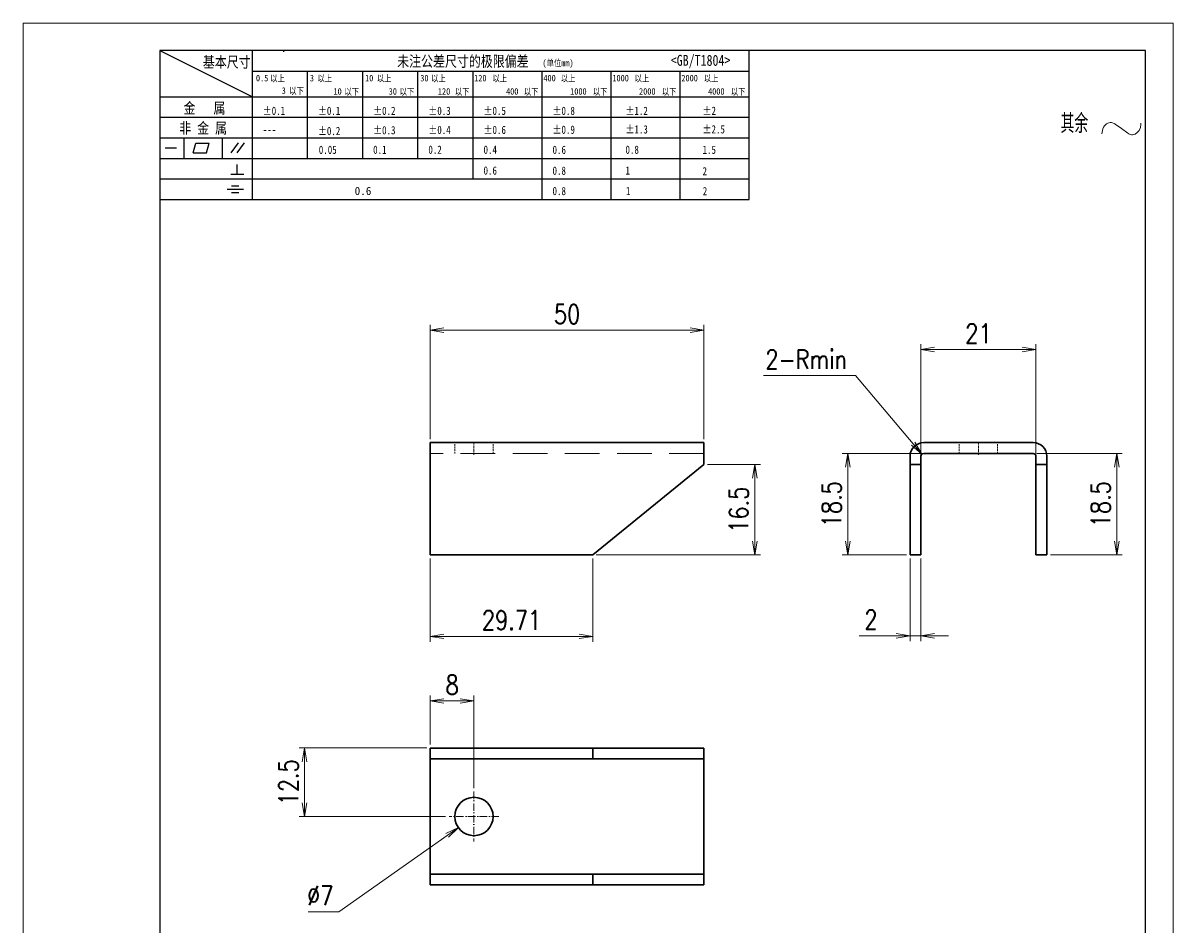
# Model space of a CAD drawing. Header units: millimetres. Extents: x 1333 to 78972, y -42879 to -5704.
# Drawn here: x 68850.8 to 69060.8, y -21667.3 to -21502.1 of the extents above; entities that cross this region are included whole.
import ezdxf

# ---------------------------------------------------------------- set-up
doc = ezdxf.new("R2010")
doc.units = ezdxf.units.MM
doc.header["$LTSCALE"] = 0.5
for name, pattern in [('AM_ISO02W050x2', [3.75, 3, -0.75]), ('AM_ISO08W050x2', [9, 6, -0.75, 1.5, -0.75]), ('DASHDOT', [18.5, 12, -3, 0.5, -3]), ('DASHED', [19.05, 12.7, -6.35]), ('DOT2', [0.125, 0, -0.125])]:
    doc.linetypes.add(name, pattern=pattern)
for name, color, linetype, lineweight in [('中心线', 2, 'AM_ISO08W050x2', 18), ('图框', 7, 'Continuous', 18), ('标注线', 3, 'Continuous', 18), ('粗实线', 7, 'Continuous', 35), ('虚线', 1, 'AM_ISO02W050x2', 18)]:
    doc.layers.add(name, color=color, linetype=linetype, lineweight=lineweight)
doc.layers.add('图框文字', color=7, linetype='Continuous')
doc.layers.add('打印-禁用', color=7, linetype='Continuous', lineweight=15, plot=False)
doc.styles.add('DIM', font='romans.shx', dxfattribs={"width": 0.8, "bigfont": 'bigfont.shx'})
doc.styles.add('国标', font='simfang.ttf', dxfattribs={"width": 0.8})
doc.styles.add('机械长仿宋', font='gbenor.shx', dxfattribs={"height": 1, "bigfont": 'gbcbig.shx'})
doc.dimstyles.new('XR 1-1$0', dxfattribs={"dimtxt": 3.5, "dimasz": 2.5, "dimexe": 1, "dimexo": 0.625, "dimgap": 1.2, "dimtad": 1, "dimzin": 9, "dimdsep": 46, "dimtxsty": 'DIM', "dimblk": 'OPEN', "dimcen": 0, "dimclrd": 8, "dimclre": 8, "dimclrt": 2, "dimazin": 2, "dimtfac": 0.5, "dimtmove": 0, "dimatfit": 3, "dimldrblk": 'OPEN', "dimfxl": 1, "dimtolj": 2, "dimlwd": 18, "dimlwe": 18, "dimarcsym": 0})
doc.dimstyles.new('XR 1-1$3', dxfattribs={"dimtxt": 3.5, "dimasz": 2.5, "dimexe": 1, "dimexo": 0.625, "dimgap": 1.2, "dimtad": 1, "dimtoh": 1, "dimdsep": 46, "dimtxsty": 'DIM', "dimblk": 'OPEN', "dimcen": 0, "dimclrd": 8, "dimclre": 8, "dimclrt": 2, "dimazin": 2, "dimtfac": 0.5, "dimtofl": 0, "dimtmove": 0, "dimatfit": 3, "dimldrblk": 'OPEN', "dimfxl": 1, "dimtolj": 2, "dimlwd": 18, "dimlwe": 18, "dimarcsym": 0})
doc.dimstyles.new('XR 1-1$4', dxfattribs={"dimtxt": 3.5, "dimasz": 2.5, "dimexe": 1, "dimexo": 0.625, "dimgap": 1.2, "dimtad": 1, "dimtoh": 1, "dimdsep": 46, "dimtxsty": 'DIM', "dimblk": 'OPEN', "dimcen": 0, "dimclrd": 8, "dimclre": 8, "dimclrt": 2, "dimazin": 2, "dimtfac": 0.5, "dimtofl": 0, "dimtmove": 0, "dimatfit": 3, "dimldrblk": 'OPEN', "dimfxl": 1, "dimtolj": 2, "dimlwd": 18, "dimlwe": 18, "dimarcsym": 0})

# ---------------------------------------------------------------- blocks, each defined once
blk = doc.blocks.new('GZDEH零件A4图框V01版')
at = {"layer": '图框文字', "linetype": 'Continuous'}
for p, q in [((25, 292), (25, 13.5)), ((205, 292), (25, 292)), ((205, 13.5), (205, 292))]:
    blk.add_line(p, q, dxfattribs=at)
at = {"layer": '图框文字', "color": 9}
for p, q in [((25, 292), (41.88, 283.54)), ((41.88, 264.79), (41.88, 292)), ((47.66, 291.75), (47.66, 292)), ((132.6, 264.79), (132.6, 292)), ((41.88, 288.22), (132.6, 288.22)), ((51.96, 272.29), (51.96, 288.22)), ((62.04, 272.29), (62.04, 288.22)), ((72.12, 272.29), (72.12, 288.22)), ((82.2, 268.54), (82.2, 288.22)), ((94.8, 264.79), (94.8, 288.22)), ((107.4, 264.79), (107.4, 288.22)), ((120, 264.79), (120, 288.22)), ((25, 283.54), (132.6, 283.54)), ((25, 279.79), (132.6, 279.79)), ((25, 276.04), (132.6, 276.04)), ((29.43, 272.34), (29.43, 276.04)), ((36.42, 272.34), (36.42, 276.04)), ((38.03, 273.3), (39.36, 275.16)), ((39.11, 273.3), (40.45, 275.16)), ((25.94, 274.19), (28, 274.19)), ((31.1, 273.3), (31.58, 275.09)), ((31.1, 273.3), (33.51, 273.3)), ((31.58, 275.09), (33.99, 275.09)), ((33.51, 273.3), (33.99, 275.09)), ((25, 272.29), (132.6, 272.29)), ((39.09, 269.41), (39.09, 271.18)), ((37.93, 269.41), (40.32, 269.41)), ((25, 268.54), (132.6, 268.54)), ((38.08, 267.29), (39.43, 267.29)), ((25, 264.79), (132.6, 264.79)), ((37.3, 266.69), (40.28, 266.69)), ((38.08, 266.09), (39.44, 266.09))]:
    blk.add_line(p, q, dxfattribs=at)
at = {"layer": '打印-禁用', "linetype": 'Continuous'}
for p, q in [((0, 297), (0, 0)), ((210, 297), (0, 297)), ((210, 297), (210, 0))]:
    blk.add_line(p, q, dxfattribs=at)
at = {"layer": '图框文字', "color": 9, "style": '国标', "width": 0.8}
for s, height, p in [('基本尺寸', 2, (32.84, 288.88)), ('未注公差尺寸的极限偏差', 2, (68.32, 289.02)), ('<GB/T1804>', 2, (118.29, 289.19)), ('30', 1.2, (72.55, 286.35)), ('金   属', 2, (29.33, 280.48)), ('±0.1', 1.5, (43.78, 280.23)), ('±0.1', 1.5, (53.86, 280.23)), ('±0.2', 1.5, (63.94, 280.23)), ('±0.3', 1.5, (74.02, 280.23)), ('±0.5', 1.5, (84.1, 280.23)), ('±0.8', 1.5, (96.7, 280.23)), ('±1.2', 1.5, (110.02, 280.23)), ('±2', 1.5, (124.09, 280.23)), ('非 金 属', 2, (28.53, 276.82)), ('---', 1.5, (43.78, 276.81)), ('±0.2', 1.5, (53.86, 276.54)), ('±0.3', 1.5, (63.94, 276.69)), ('±0.4', 1.5, (74.02, 276.75)), ('±0.6', 1.5, (84.1, 276.75)), ('±0.9', 1.5, (96.7, 276.78)), ('±1.3', 1.5, (110.02, 276.84)), ('±2.5', 1.5, (124.09, 276.85)), ('0.1', 1.5, (63.94, 273.12)), ('0.2', 1.5, (74.02, 273.13)), ('0.4', 1.5, (84.1, 273.13)), ('0.6', 1.5, (96.7, 273.11)), ('0.8', 1.5, (110.02, 273.13)), ('1.5', 1.5, (124.09, 273.12)), ('0.6', 1.5, (84.1, 269.33)), ('0.8', 1.5, (96.7, 269.3)), ('1', 1.5, (110.02, 269.34)), ('2', 1.5, (124.09, 269.2)), ('0.8', 1.5, (96.7, 265.59)), ('1', 1.5, (110.1, 265.6)), ('2', 1.5, (124.13, 265.57))]:
    blk.add_text(s, height=height, dxfattribs=at).set_placement(p)
at = {"layer": '图框文字', "color": 9, "lineweight": 15, "style": '国标', "width": 0.8}
for s, p in [('0.5', (42.54, 286.35)), ('以上', (45.15, 286.3)), ('3', (52.39, 286.35)), ('以上', (53.76, 286.3)), ('10', (62.47, 286.35)), ('以上', (64.6, 286.3)), ('以上', (74.53, 286.3)), ('120', (82.39, 286.35)), ('以上', (85.72, 286.3)), ('400', (95.03, 286.35)), ('以上', (98.19, 286.3)), ('1000', (107.63, 286.35)), ('以上', (111.67, 286.3)), ('2000', (120.23, 286.35)), ('以上', (124.31, 286.3)), ('3', (47.24, 284.06)), ('以下', (48.61, 284.01)), ('10', (56.7, 283.92)), ('以下', (58.69, 283.87)), ('30', (66.78, 283.92)), ('以下', (68.77, 283.87)), ('120', (75.77, 283.92)), ('以下', (78.85, 283.87)), ('400', (88.21, 283.92)), ('以下', (91.45, 283.87)), ('1000', (99.92, 283.92)), ('以下', (104.05, 283.87)), ('2000', (112.5, 283.92)), ('以下', (116.65, 283.87)), ('4000', (125.1, 283.92)), ('以下', (129.25, 283.87))]:
    blk.add_text(s, height=1.2, dxfattribs=at).set_placement(p)
at = {"layer": '图框文字', "color": 9, "lineweight": 13, "style": '国标'}
blk.add_text('0.6', height=1.5, dxfattribs=at).set_placement((60.56, 265.61))
at = {"layer": '图框文字', "color": 9, "lineweight": 15, "insert": (94.85, 290.31), "char_height": 1.2, "width": 8.7957, "attachment_point": 1, "style": '国标'}
blk.add_mtext('(单位mm)', dxfattribs=at)
at = {"layer": '图框文字', "color": 9, "insert": (54.02, 273.09), "char_height": 1.5, "width": 5.1982, "attachment_point": 7, "style": '国标'}
blk.add_mtext('0.05', dxfattribs=at)
blk = doc.blocks.new('DEH A4')
at = {"layer": '图框'}
blk.add_blockref('GZDEH零件A4图框V01版', (0, 0), dxfattribs=at)
blk = doc.blocks.new('其余不去材料')
at = {"layer": '标注线', "color": 2, "lineweight": 13}
for points in [[(0, 0.17), (0.01, 0.48), (0.07, 0.79), (0.16, 1.09), (0.28, 1.36), (0.44, 1.6), (0.62, 1.8), (0.82, 1.97), (1.04, 2.09), (1.26, 2.17), (1.49, 2.21), (1.72, 2.21), (1.94, 2.17), (2.37, 1.97), (2.41, 1.95)], [(2.41, 1.95), (3.55, 1.11), (4.7, 0.27)], [(4.7, 0.27), (4.91, 0.14), (5.14, 0.05), (5.37, 0), (5.6, 0), (5.82, 0.04), (6.04, 0.11), (6.45, 0.38), (6.79, 0.8), (7.02, 1.34), (7.11, 1.95), (7.11, 2.09)]]:
    blk.add_lwpolyline(points, dxfattribs=at)
at = {"layer": '标注线', "color": 7, "linetype": 'DOT2', "style": '机械长仿宋'}
blk.add_text('其余', height=3.5, dxfattribs=at).set_placement((-7.56, 0.3))
blk = doc.blocks.new('_Open')
at = {"color": 0, "linetype": 'ByBlock', "lineweight": -2}
for p, q in [((-1, 0.167), (0, 0)), ((-1, -0.167), (0, 0)), ((0, 0), (-1, 0))]:
    blk.add_line(p, q, dxfattribs=at)
blk = doc.blocks.new('*D453')
at = {"layer": 'Defpoints', "color": 0}
for p in [(68975.11, -21558.17), (68925.11, -21578.67), (68975.11, -21578.67)]:
    blk.add_point(p, dxfattribs=at)
at = {"layer": '标注线', "color": 8, "lineweight": 18}
for p, q in [((68925.11, -21578.05), (68925.11, -21557.17)), ((68927.61, -21558.17), (68972.61, -21558.17)), ((68975.11, -21578.05), (68975.11, -21557.17))]:
    blk.add_line(p, q, dxfattribs=at)
at = {"layer": '标注线', "color": 8, "lineweight": 18, "xscale": 2.5, "yscale": 2.5, "zscale": 2.5, "rotation": 180}
blk.add_blockref('_Open', (68925.11, -21558.17), dxfattribs=at)
at = {"layer": '标注线', "color": 8, "lineweight": 18, "xscale": 2.5, "yscale": 2.5, "zscale": 2.5}
blk.add_blockref('_Open', (68975.11, -21558.17), dxfattribs=at)
at = {"layer": '标注线', "color": 2, "insert": (68950.11, -21555.22), "char_height": 3.5, "attachment_point": 5, "style": 'DIM'}
blk.add_mtext('\\A2;50', dxfattribs=at)
blk = doc.blocks.new('*D454')
at = {"layer": 'Defpoints', "color": 0}
for p in [(68925.11, -21599.17), (68954.81, -21599.17), (68954.81, -21614.03)]:
    blk.add_point(p, dxfattribs=at)
at = {"layer": '标注线', "color": 8, "lineweight": 18}
for p, q in [((68925.11, -21599.8), (68925.11, -21615.03)), ((68954.81, -21599.8), (68954.81, -21615.03)), ((68927.61, -21614.03), (68952.31, -21614.03))]:
    blk.add_line(p, q, dxfattribs=at)
at = {"layer": '标注线', "color": 8, "lineweight": 18, "xscale": 2.5, "yscale": 2.5, "zscale": 2.5, "rotation": 180}
blk.add_blockref('_Open', (68925.11, -21614.03), dxfattribs=at)
at = {"layer": '标注线', "color": 8, "lineweight": 18, "xscale": 2.5, "yscale": 2.5, "zscale": 2.5}
blk.add_blockref('_Open', (68954.81, -21614.03), dxfattribs=at)
at = {"layer": '标注线', "color": 2, "insert": (68939.96, -21611.08), "char_height": 3.5, "attachment_point": 5, "style": 'DIM'}
blk.add_mtext('\\A2;29.71', dxfattribs=at)
blk = doc.blocks.new('*D455')
at = {"layer": 'Defpoints', "color": 0}
for p in [(68975.11, -21582.67), (68954.81, -21599.17), (68984.4, -21599.17)]:
    blk.add_point(p, dxfattribs=at)
at = {"layer": '标注线', "color": 8, "lineweight": 18}
for p, q in [((68975.73, -21582.67), (68985.4, -21582.67)), ((68984.4, -21585.17), (68984.4, -21596.67)), ((68955.44, -21599.17), (68985.4, -21599.17))]:
    blk.add_line(p, q, dxfattribs=at)
at = {"layer": '标注线', "color": 8, "lineweight": 18, "xscale": 2.5, "yscale": 2.5, "zscale": 2.5}
for p, rotation in [((68984.4, -21582.67), 90), ((68984.4, -21599.17), 270)]:
    blk.add_blockref('_Open', p, dxfattribs=dict(at, rotation=rotation))
at = {"layer": '标注线', "color": 2, "insert": (68981.45, -21590.92), "char_height": 3.5, "attachment_point": 5, "rotation": 90, "style": 'DIM'}
blk.add_mtext('\\A2;16.5', dxfattribs=at)
blk = doc.blocks.new('*D456')
at = {"layer": 'Defpoints', "color": 0}
for p in [(69035.23, -21580.67), (69050.49, -21580.67), (69037.73, -21599.17)]:
    blk.add_point(p, dxfattribs=at)
at = {"layer": '标注线', "color": 8, "lineweight": 18}
for p, q in [((69035.86, -21580.67), (69051.49, -21580.67)), ((69050.49, -21596.67), (69050.49, -21583.17)), ((69038.36, -21599.17), (69051.49, -21599.17))]:
    blk.add_line(p, q, dxfattribs=at)
at = {"layer": '标注线', "color": 8, "lineweight": 18, "xscale": 2.5, "yscale": 2.5, "zscale": 2.5}
for p, rotation in [((69050.49, -21580.67), 90), ((69050.49, -21599.17), 270)]:
    blk.add_blockref('_Open', p, dxfattribs=dict(at, rotation=rotation))
at = {"layer": '标注线', "color": 2, "insert": (69047.54, -21589.92), "char_height": 3.5, "attachment_point": 5, "rotation": 90, "style": 'DIM'}
blk.add_mtext('\\A2;18.5', dxfattribs=at)
blk = doc.blocks.new('*D457')
at = {"layer": 'Defpoints', "color": 0}
for p in [(69001.36, -21580.67), (69016.02, -21580.67), (69012.73, -21599.17)]:
    blk.add_point(p, dxfattribs=at)
at = {"layer": '标注线', "color": 8, "lineweight": 18}
for p, q in [((69015.4, -21580.67), (69000.36, -21580.67)), ((69001.36, -21596.67), (69001.36, -21583.17)), ((69012.11, -21599.17), (69000.36, -21599.17))]:
    blk.add_line(p, q, dxfattribs=at)
at = {"layer": '标注线', "color": 8, "lineweight": 18, "xscale": 2.5, "yscale": 2.5, "zscale": 2.5}
for p, rotation in [((69001.36, -21580.67), 90), ((69001.36, -21599.17), 270)]:
    blk.add_blockref('_Open', p, dxfattribs=dict(at, rotation=rotation))
at = {"layer": '标注线', "color": 2, "insert": (68998.41, -21589.92), "char_height": 3.5, "attachment_point": 5, "rotation": 90, "style": 'DIM'}
blk.add_mtext('\\A2;18.5', dxfattribs=at)
blk = doc.blocks.new('*D458')
at = {"layer": 'Defpoints', "color": 0}
for p in [(69035.73, -21561.7), (69014.73, -21581.92), (69035.73, -21581.92)]:
    blk.add_point(p, dxfattribs=at)
at = {"layer": '标注线', "color": 8, "lineweight": 18}
for p, q in [((69014.73, -21581.3), (69014.73, -21560.7)), ((69035.73, -21581.3), (69035.73, -21560.7)), ((69017.23, -21561.7), (69033.23, -21561.7))]:
    blk.add_line(p, q, dxfattribs=at)
at = {"layer": '标注线', "color": 8, "lineweight": 18, "xscale": 2.5, "yscale": 2.5, "zscale": 2.5, "rotation": 180}
blk.add_blockref('_Open', (69014.73, -21561.7), dxfattribs=at)
at = {"layer": '标注线', "color": 8, "lineweight": 18, "xscale": 2.5, "yscale": 2.5, "zscale": 2.5}
blk.add_blockref('_Open', (69035.73, -21561.7), dxfattribs=at)
at = {"layer": '标注线', "color": 2, "insert": (69025.23, -21558.75), "char_height": 3.5, "attachment_point": 5, "style": 'DIM'}
blk.add_mtext('\\A2;21', dxfattribs=at)
blk = doc.blocks.new('*D459')
at = {"layer": 'Defpoints', "color": 0}
for p in [(69014.91, -21580.79), (69015.23, -21581.17)]:
    blk.add_point(p, dxfattribs=at)
at = {"layer": '标注线', "color": 8, "lineweight": 18}
for p, q in [((68985.97, -21566.43), (69002.77, -21566.43)), ((69002.77, -21566.43), (69013.3, -21578.88))]:
    blk.add_line(p, q, dxfattribs=at)
at = {"layer": '标注线', "color": 8, "lineweight": 18, "xscale": 2.5, "yscale": 2.5, "zscale": 2.5, "rotation": 310.2132626625109}
blk.add_blockref('_Open', (69014.91, -21580.79), dxfattribs=at)
at = {"layer": '标注线', "color": 2, "insert": (68993.77, -21563.48), "char_height": 3.5, "attachment_point": 5, "style": 'DIM'}
blk.add_mtext('\\A2;{\\Fromans,bigfont|c134;2-Rmin}', dxfattribs=at)
blk = doc.blocks.new('*D460')
at = {"layer": 'Defpoints', "color": 0}
for p in [(69012.73, -21599.17), (69014.73, -21599.17), (69012.73, -21613.92)]:
    blk.add_point(p, dxfattribs=at)
at = {"layer": '标注线', "color": 8, "lineweight": 18}
for p, q in [((69012.73, -21599.8), (69012.73, -21614.92)), ((69014.73, -21599.8), (69014.73, -21614.92)), ((69010.23, -21613.92), (69003.47, -21613.92)), ((69014.73, -21613.92), (69012.73, -21613.92)), ((69017.23, -21613.92), (69019.73, -21613.92))]:
    blk.add_line(p, q, dxfattribs=at)
at = {"layer": '标注线', "color": 8, "lineweight": 18, "xscale": 2.5, "yscale": 2.5, "zscale": 2.5}
blk.add_blockref('_Open', (69012.73, -21613.92), dxfattribs=at)
at = {"layer": '标注线', "color": 8, "lineweight": 18, "xscale": 2.5, "yscale": 2.5, "zscale": 2.5, "rotation": 180}
blk.add_blockref('_Open', (69014.73, -21613.92), dxfattribs=at)
at = {"layer": '标注线', "color": 2, "insert": (69005.6, -21610.97), "char_height": 3.5, "attachment_point": 5, "style": 'DIM'}
blk.add_mtext('\\A2;2', dxfattribs=at)
blk = doc.blocks.new('*D461')
at = {"layer": 'Defpoints', "color": 0}
for p in [(68933.11, -21625.83), (68925.11, -21634.41), (68933.11, -21642.36)]:
    blk.add_point(p, dxfattribs=at)
at = {"layer": '标注线', "color": 8, "lineweight": 18}
for p, q in [((68925.11, -21633.79), (68925.11, -21624.83)), ((68933.11, -21641.74), (68933.11, -21624.83)), ((68927.61, -21625.83), (68930.61, -21625.83))]:
    blk.add_line(p, q, dxfattribs=at)
at = {"layer": '标注线', "color": 8, "lineweight": 18, "xscale": 2.5, "yscale": 2.5, "zscale": 2.5, "rotation": 180}
blk.add_blockref('_Open', (68925.11, -21625.83), dxfattribs=at)
at = {"layer": '标注线', "color": 8, "lineweight": 18, "xscale": 2.5, "yscale": 2.5, "zscale": 2.5}
blk.add_blockref('_Open', (68933.11, -21625.83), dxfattribs=at)
at = {"layer": '标注线', "color": 2, "insert": (68929.11, -21622.88), "char_height": 3.5, "attachment_point": 5, "style": 'DIM'}
blk.add_mtext('\\A2;8', dxfattribs=at)
blk = doc.blocks.new('*D462')
at = {"layer": 'Defpoints', "color": 0}
for p in [(68902.18, -21634.41), (68925.11, -21634.41), (68928.56, -21646.91)]:
    blk.add_point(p, dxfattribs=at)
at = {"layer": '标注线', "color": 8, "lineweight": 18}
for p, q in [((68924.48, -21634.41), (68901.18, -21634.41)), ((68902.18, -21644.41), (68902.18, -21636.91)), ((68927.93, -21646.91), (68901.18, -21646.91))]:
    blk.add_line(p, q, dxfattribs=at)
at = {"layer": '标注线', "color": 8, "lineweight": 18, "xscale": 2.5, "yscale": 2.5, "zscale": 2.5}
for p, rotation in [((68902.18, -21634.41), 90), ((68902.18, -21646.91), 270)]:
    blk.add_blockref('_Open', p, dxfattribs=dict(at, rotation=rotation))
at = {"layer": '标注线', "color": 2, "insert": (68899.23, -21640.66), "char_height": 3.5, "attachment_point": 5, "rotation": 90, "style": 'DIM'}
blk.add_mtext('\\A2;12.5', dxfattribs=at)
blk = doc.blocks.new('*D463')
at = {"layer": 'Defpoints', "color": 0}
for p in [(68935.97, -21644.9), (68930.25, -21648.93)]:
    blk.add_point(p, dxfattribs=at)
at = {"layer": '标注线', "color": 8, "lineweight": 18}
for p, q in [((68908.44, -21664.29), (68928.2, -21650.37)), ((68902.84, -21664.29), (68908.44, -21664.29))]:
    blk.add_line(p, q, dxfattribs=at)
at = {"layer": '标注线', "color": 8, "lineweight": 18, "xscale": 2.5, "yscale": 2.5, "zscale": 2.5, "rotation": 35.16815891999151}
blk.add_blockref('_Open', (68930.25, -21648.93), dxfattribs=at)
at = {"layer": '标注线', "color": 2, "insert": (68905.04, -21661.34), "char_height": 3.5, "attachment_point": 5, "style": 'DIM'}
blk.add_mtext('\\A2;∅7', dxfattribs=at)

msp = doc.modelspace()

# ---------------------------------------------------------------- linework, layer by layer
at = {"layer": '中心线', "linetype": 'DASHDOT', "ltscale": 0.06}
for p, q in [((68933.106, -21580.874), (68933.106, -21578.474)), ((69025.233, -21580.874), (69025.233, -21578.474))]:
    msp.add_line(p, q, dxfattribs=at)
at = {"layer": '中心线', "linetype": 'DASHDOT', "ltscale": 0.2275}
for p, q in [((68933.106, -21642.364), (68933.106, -21651.464)), ((68937.656, -21646.914), (68928.556, -21646.914))]:
    msp.add_line(p, q, dxfattribs=at)
at = {"layer": '粗实线'}
for p, q in [((68975.106, -21578.674), (68925.106, -21578.674)), ((69035.233, -21578.674), (69015.233, -21578.674)), ((69035.233, -21580.674), (69015.233, -21580.674)), ((68954.812, -21599.174), (68975.106, -21582.674)), ((68925.106, -21599.174), (68954.812, -21599.174)), ((68925.106, -21634.414), (68954.812, -21634.414)), ((68954.812, -21634.414), (68975.106, -21634.414)), ((68925.106, -21636.414), (68954.812, -21636.414)), ((68925.106, -21636.914), (68925.106, -21656.914)), ((68975.106, -21636.414), (68954.812, -21636.414)), ((68975.106, -21656.914), (68975.106, -21636.914)), ((68925.106, -21657.414), (68954.812, -21657.414)), ((68975.106, -21657.414), (68954.812, -21657.414)), ((68925.106, -21659.414), (68954.812, -21659.414)), ((68975.106, -21659.414), (68954.812, -21659.414))]:
    msp.add_line(p, q, dxfattribs=at)
at = {"layer": '粗实线', "ltscale": 0.018306}
for p, q in [((68925.106, -21578.674), (68925.106, -21579.406)), ((68975.106, -21578.674), (68975.106, -21579.406))]:
    msp.add_line(p, q, dxfattribs=at)
at = {"layer": '粗实线', "ltscale": 0.044194}
for p, q in [((68925.106, -21579.406), (68925.106, -21581.174)), ((68975.106, -21579.406), (68975.106, -21581.174))]:
    msp.add_line(p, q, dxfattribs=at)
at = {"layer": '粗实线', "ltscale": 0.45}
msp.add_line((68925.106, -21599.174), (68925.106, -21581.174), dxfattribs=at)
at = {"layer": '粗实线', "ltscale": 0.0375}
for p, q in [((68975.106, -21582.674), (68975.106, -21581.174)), ((69012.733, -21582.674), (69012.733, -21581.174)), ((69014.733, -21582.674), (69014.733, -21581.174)), ((69035.733, -21582.674), (69035.733, -21581.174)), ((69037.733, -21582.674), (69037.733, -21581.174))]:
    msp.add_line(p, q, dxfattribs=at)
at = {"layer": '粗实线', "ltscale": 0.05}
for p, q in [((69014.733, -21582.674), (69012.733, -21582.674)), ((69037.733, -21582.674), (69035.733, -21582.674)), ((69012.733, -21599.174), (69014.733, -21599.174)), ((69037.733, -21599.174), (69035.733, -21599.174)), ((68925.106, -21634.414), (68925.106, -21636.414)), ((68954.812, -21634.414), (68954.812, -21636.414)), ((68975.106, -21636.414), (68975.106, -21634.414)), ((68925.106, -21657.414), (68925.106, -21659.414)), ((68954.812, -21659.414), (68954.812, -21657.414)), ((68975.106, -21659.414), (68975.106, -21657.414))]:
    msp.add_line(p, q, dxfattribs=at)
at = {"layer": '粗实线', "ltscale": 0.4125}
for p, q in [((69012.733, -21599.174), (69012.733, -21582.674)), ((69014.733, -21582.674), (69014.733, -21599.174)), ((69035.733, -21582.674), (69035.733, -21599.174)), ((69037.733, -21582.674), (69037.733, -21599.174))]:
    msp.add_line(p, q, dxfattribs=at)
at = {"layer": '粗实线', "ltscale": 0.003661}
for p, q in [((68925.106, -21636.414), (68925.106, -21636.56)), ((68975.106, -21636.414), (68975.106, -21636.56)), ((68925.106, -21657.267), (68925.106, -21657.414)), ((68975.106, -21657.267), (68975.106, -21657.414))]:
    msp.add_line(p, q, dxfattribs=at)
at = {"layer": '粗实线', "ltscale": 0.008839}
for p, q in [((68925.106, -21636.56), (68925.106, -21636.914)), ((68975.106, -21636.56), (68975.106, -21636.914)), ((68925.106, -21656.914), (68925.106, -21657.267)), ((68975.106, -21656.914), (68975.106, -21657.267))]:
    msp.add_line(p, q, dxfattribs=at)
at = {"layer": '粗实线'}
msp.add_circle((68933.106, -21646.914), 3.5, dxfattribs=at)
for centre, radius, start, end in [((69015.233, -21581.174), 2.5, 90, 180), ((69035.233, -21581.174), 2.5, 0, 90), ((69015.233, -21581.174), 0.5, 90, 180), ((69035.233, -21581.174), 0.5, 0, 90)]:
    msp.add_arc(centre, radius, start, end, dxfattribs=at)
at = {"layer": '虚线', "linetype": 'DASHED', "ltscale": 0.05}
for p, q in [((68929.606, -21580.674), (68929.606, -21578.674)), ((68936.606, -21580.674), (68936.606, -21578.674)), ((69021.733, -21580.674), (69021.733, -21578.674)), ((69028.733, -21580.674), (69028.733, -21578.674))]:
    msp.add_line(p, q, dxfattribs=at)
at = {"layer": '虚线', "linetype": 'DASHED'}
msp.add_line((68975.106, -21580.674), (68925.106, -21580.674), dxfattribs=at)

# ---------------------------------------------------------------- block references
at = {"layer": '图框'}
msp.add_blockref('DEH A4', (68850.754, -21799.092), dxfattribs=at)
at = {"layer": '标注线'}
msp.add_blockref('其余不去材料', (69047.786, -21522.48), dxfattribs=at)

# ---------------------------------------------------------------- dimensions: what is measured, and where the dimension line sits
for base, p1, p2, picture, middle in [((68975.106, -21558.17), (68925.106, -21578.674), (68975.106, -21578.674), '*D453', (68950.106, -21555.22)), ((69035.733, -21561.697), (69014.733, -21581.924), (69035.733, -21581.924), '*D458', (69025.233, -21558.747)), ((68954.812, -21614.031), (68925.106, -21599.174), (68954.812, -21599.174), '*D454', (68939.959, -21611.081)), ((69012.733, -21613.92), (69014.733, -21599.174), (69012.733, -21599.174), '*D460', (69005.6, -21610.97)), ((68933.106, -21625.83), (68925.106, -21634.414), (68933.106, -21642.364), '*D461', (68929.106, -21622.88))]:
    dim = msp.add_linear_dim(base=base, p1=p1, p2=p2, dimstyle='XR 1-1$0', dxfattribs=at)
    dim.commit()
    dim.dimension.update_dxf_attribs({"geometry": picture, "text_midpoint": middle})
dim = msp.add_radius_dim(center=(69015.233, -21581.174), mpoint=(69014.91, -21580.792), text='{\\Fromans,bigfont|c134;2-Rmin}', dimstyle='XR 1-1$4', dxfattribs=at)
dim.commit()
dim.dimension.update_dxf_attribs({"geometry": '*D459', "text_midpoint": (68993.768, -21566.43), "dimtype": 164})
for base, p1, p2, picture, middle in [((69001.364, -21580.674), (69012.733, -21599.174), (69016.022, -21580.674), '*D457', (68998.414, -21589.924)), ((69050.489, -21580.674), (69037.733, -21599.174), (69035.233, -21580.674), '*D456', (69047.539, -21589.924)), ((68984.398, -21599.174), (68975.106, -21582.674), (68954.812, -21599.174), '*D455', (68981.448, -21590.924)), ((68902.181, -21634.414), (68928.556, -21646.914), (68925.106, -21634.414), '*D462', (68899.231, -21640.664))]:
    dim = msp.add_linear_dim(base=base, p1=p1, p2=p2, angle=90, dimstyle='XR 1-1$0', dxfattribs=at)
    dim.commit()
    dim.dimension.update_dxf_attribs({"geometry": picture, "text_midpoint": middle})
dim = msp.add_diameter_dim_2p(p1=(68935.967, -21644.898), p2=(68930.245, -21648.93), dimstyle='XR 1-1$3', dxfattribs=at)
dim.commit()
dim.dimension.update_dxf_attribs({"geometry": '*D463', "text_midpoint": (68905.045, -21664.29), "dimtype": 163})

doc.saveas('drawing.dxf')
